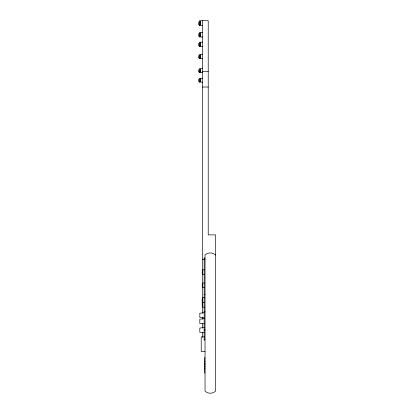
<?xml version="1.0" encoding="UTF-8"?>
<svg xmlns="http://www.w3.org/2000/svg" width="414" height="414" viewBox="0 0 414 414"><rect width="100%" height="100%" fill="white"/><g stroke="black" fill="none" stroke-linecap="round" stroke-linejoin="round"><path stroke-width="0.62" d="M204.164 312.694L199.812 313.227L199.812 317.528L204.164 317.916M204.164 318.645L199.812 319.184L199.812 323.479L204.164 323.867M204.164 327.51L199.812 328.048L199.812 332.344L204.164 332.732M215.549 255.024C212.744 252.224 207.844 252.224 205.033 255.024L205.033 391.158C207.849 393.947 212.739 393.947 215.549 391.158L215.549 234.888L208.221 234.888L208.221 20.731L200.552 20.7L200.552 25.456L202.622 25.456M200.029 24.571L200.552 24.571M198.451 21.911L198.451 24.245L199.501 25.409L200.029 25.409L200.029 20.747M202.487 32.395L200.552 32.395L200.552 36.975L202.622 36.975M200.029 36.127L200.552 36.127M198.451 33.56L198.451 35.806L199.501 36.929L200.029 36.929L200.029 32.437M202.487 42.156L200.552 42.156L200.552 46.585L202.622 46.585M200.029 45.768L200.552 45.768M198.451 43.284L198.451 45.457L199.501 46.544L200.029 46.544L200.029 42.197M202.487 54.415L200.552 54.415L200.552 58.664L202.622 58.664M200.029 57.877L200.552 57.877M198.451 55.497L198.451 57.582L199.501 58.622L200.029 58.622L200.029 54.457M202.487 68.589L200.552 68.589L200.552 72.626L202.622 72.626M202.487 71.591L208.221 71.591M200.029 71.881L200.552 71.881M198.451 69.619L198.451 71.596L199.501 72.59L200.029 72.59L200.029 68.631M202.487 78.256L200.552 78.256L200.552 82.148L202.622 82.148M200.029 81.423L200.552 81.423M198.451 79.245L198.451 81.154L199.501 82.107L200.029 82.107L200.029 78.293M202.487 87.033L208.221 87.033M204.164 259.04L205.033 259.04M202.487 259.692L204.397 259.692M204.164 269.85L202.736 269.85L202.736 274.554L204.164 274.554M202.736 271.294L202.213 271.294L202.213 273.116L202.736 273.116M202.213 272.205L202.736 272.205M204.164 283.016L202.736 283.016L202.736 287.714L204.164 287.714M202.736 284.454L202.213 284.454L202.213 286.276L202.736 286.276M202.213 285.365L202.736 285.365M204.164 294.571L205.033 294.571M204.164 297.428L202.736 297.428L202.736 307.152L204.164 307.152M202.736 299.193L202.213 299.193L202.213 305.351L202.736 305.351M202.213 299.462L202.736 299.462M202.213 300.005L202.736 300.005M202.213 300.279L202.736 300.279M202.213 300.823L202.736 300.823M202.213 301.097L202.736 301.097M202.213 301.661L202.736 301.661M202.213 301.935L202.736 301.935M202.213 302.505L202.736 302.505M202.736 302.608L204.164 302.608M202.213 302.774L202.736 302.774M202.213 303.317L202.736 303.317M202.213 303.586L202.736 303.586M202.213 304.606L202.736 304.606M204.164 311.835L205.033 311.835M204.164 329.917L205.033 329.917M204.397 336.903L201.214 336.903L201.214 351.558L205.033 351.558M204.164 339.496L205.033 339.496M205.033 357.701L204.759 357.701L204.759 373.045L205.033 373.045M204.759 361.334L205.033 361.334M204.759 363.404L205.033 363.404M204.759 364.812L205.033 364.812M204.759 366.882L205.033 366.882M204.759 368.869L205.033 368.869M204.164 257.441L204.164 340.479M202.487 20.7L202.487 271.424M202.487 272.712L202.487 303.69M202.487 304.978L202.487 313.377M202.487 317.217L202.487 319.184M202.487 323.681L202.487 328.219M202.487 332.085L202.487 337.255M199.501 20.747L199.501 25.409M199.501 32.437L199.501 36.929M199.501 42.197L199.501 46.544M199.501 54.457L199.501 58.622M199.501 68.631L199.501 72.59M199.501 78.293L199.501 82.107"/></g></svg>
